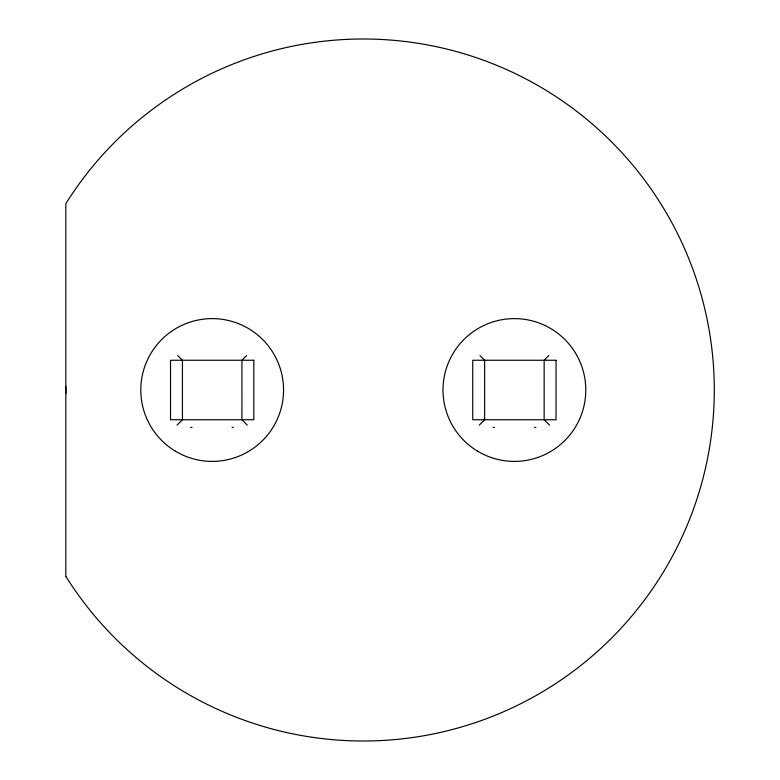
<?xml version="1.0" encoding="UTF-8"?>
<svg xmlns="http://www.w3.org/2000/svg" width="780" height="780" viewBox="0 0 780 780"><rect width="100%" height="100%" fill="white"/><g stroke="black" fill="none" stroke-linecap="round" stroke-linejoin="round"><path stroke-width="1.17" d="M192.046 427.333L190.651 427.469M494.5 427.333L493.106 427.469M177.031 425.139L182.432 419.747L182.432 360.253L177.752 355.573M246.607 355.573L241.936 360.243L241.917 419.747L247.319 425.139M479.252 425.139L484.624 419.767M548.818 355.573L544.148 360.243L544.138 419.747L549.529 425.139M233.454 427.469L232.06 427.333M535.918 427.469L534.524 427.333M479.963 355.573L484.633 360.243M484.643 360.253L484.643 419.747M65.852 393.647A297.453 297.453 0 0 1 65.852 386.353M253.822 360.253L170.528 360.253L170.528 419.747L253.822 419.747L253.822 360.253M556.033 360.253L472.748 360.253L472.748 419.747L556.033 419.747L556.033 360.253M65.822 576.332L65.822 203.668A351 351 0 0 1 592.117 123.844A351 351 0 0 1 592.117 656.155A351 351 0 0 1 65.822 576.332M174.954 450.918A71.389 71.389 0 0 0 283.54 391.784A71.389 71.389 0 0 0 178.035 327.308A71.389 71.389 0 0 0 174.954 450.918M477.165 450.918A71.389 71.389 0 0 0 585.76 391.784A71.389 71.389 0 0 0 480.246 327.308A71.389 71.389 0 0 0 477.165 450.918"/></g></svg>
